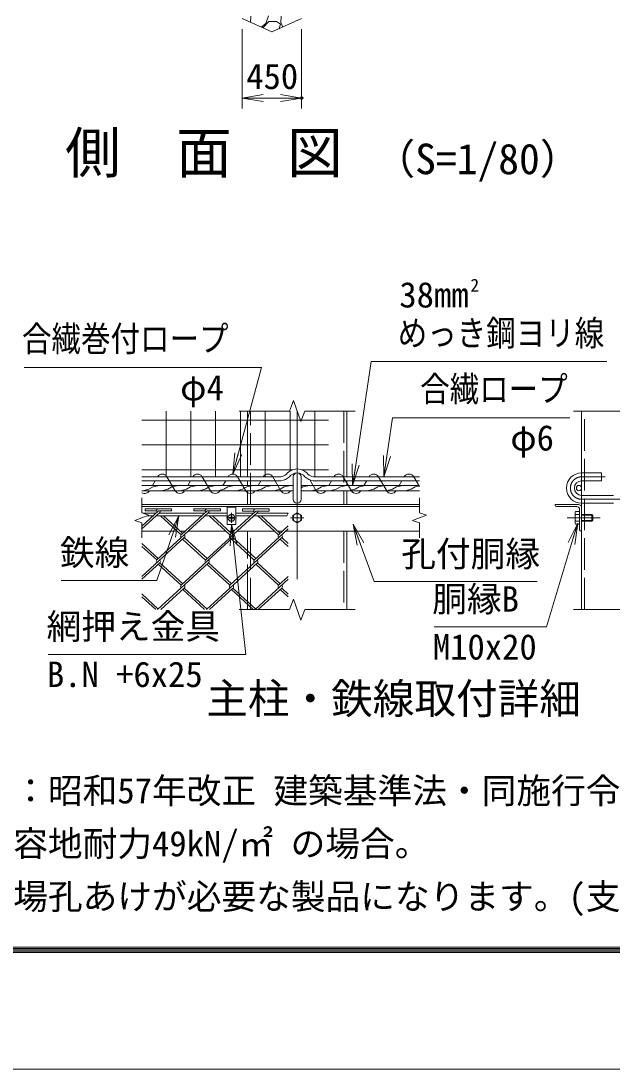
# Model space of a CAD drawing. Units: millimetres at full size; details may follow other scales. Extents: x -16800 to 16800, y -11880 to 11880.
# Drawn here: x 1090 to 5560, y -11880 to -3960 of the extents above; entities that cross this region are included whole.
import ezdxf
from ezdxf.enums import TextEntityAlignment as Align

# ---------------------------------------------------------------- set-up
doc = ezdxf.new("R2010")
doc.units = ezdxf.units.MM
doc.header["$LTSCALE"] = 40
doc.header["$PDMODE"] = 32
doc.header["$PDSIZE"] = 20
doc.linetypes.add('DASHED', pattern=[7.5, 6, -1.5])
doc.linetypes.add('USER1', pattern=[50.8, 31.75, -6.35, 6.35, -6.35])
for name, color, linetype, lineweight in [('0-0_D-STR1', 1, 'Continuous', 18), ('0-1_D-BMK', 2, 'USER1', 13), ('0-2_D-STR3', 3, 'Continuous', 13), ('0-3_D-STR4', 7, 'Continuous', 18), ('0-5_D-DCR-HCH', 7, 'Continuous', 13), ('0-6_D-STR-DIM', 7, 'Continuous', 13), ('0-7_0', 7, 'Continuous', 18), ('0-9_D-STR-TXT', 7, 'Continuous', 13), ('0-A_D-STR2', 7, 'Continuous', 13), ('0-B_D-TTL-TXT', 7, 'Continuous', 13), ('0-C_D-TTL', 7, 'Continuous', 18)]:
    doc.layers.add(name, color=color, linetype=linetype, lineweight=lineweight)
doc.layers.add('0-8_Defpoints', color=253, linetype='Continuous')
doc.styles.add('ＭＳ ゴシック', font='')
doc.styles.get('ＭＳ ゴシック').set_extended_font_data('MS Gothic')

# ---------------------------------------------------------------- blocks, each defined once
blk = doc.blocks.new('_Open')
at = {"layer": '0-7_0'}
blk.add_line((-40, 6.67), (0, 0), dxfattribs=at)
blk.add_lwpolyline([(-40, -6.67), (0, 0), (-40, 0)], dxfattribs=at)

msp = doc.modelspace()

# ---------------------------------------------------------------- linework, layer by layer
at = {"layer": '0-0_D-STR1'}
for p, q in [((2804.06, -7404.67), (2804.06, -6908.01)), ((3554.06, -6908.01), (3554.06, -7404.67)), ((5330.19, -6908.01), (5330.19, -8408.01)), ((2804.06, -7469.67), (2804.06, -7434.67)), ((3554.06, -7434.67), (3554.06, -7469.67)), ((2804.06, -7614.67), (2804.06, -7509.67)), ((3554.06, -7509.67), (3554.06, -7614.67)), ((2005.15, -7614.67), (4102.97, -7614.67)), ((2005.15, -7629.67), (4102.97, -7629.67)), ((5305.19, -7614.67), (5130.19, -7614.67)), ((5130.19, -7619.67), (5130.19, -7614.67)), ((5292.69, -7629.67), (5140.19, -7629.67)), ((5315.19, -7804.67), (5315.19, -7652.17)), ((2005.15, -7814.67), (2270.87, -7814.67)), ((2294.55, -7814.67), (2332.64, -7814.67)), ((2355.73, -7814.67), (2639.51, -7814.67)), ((2663.19, -7814.67), (2701.28, -7814.67)), ((2724.97, -7814.67), (3008.15, -7814.67)), ((2804.06, -8022.72), (2804.06, -7814.67)), ((3031.83, -7814.67), (3069.92, -7814.67)), ((3093.6, -7814.67), (4102.97, -7814.67)), ((3554.06, -7814.67), (3554.06, -8408.01)), ((5325.19, -7814.67), (5330.19, -7814.67)), ((2804.06, -8403.38), (2804.06, -8066.13))]:
    msp.add_line(p, q, dxfattribs=at)
at = {"layer": '0-0_D-STR1', "linetype": 'DASHED'}
for p, q in [((2826.56, -7614.67), (2826.56, -6908.01)), ((3531.56, -6908.01), (3531.56, -7614.67)), ((5352.69, -8408.01), (5352.69, -6908.01)), ((2826.56, -8408.01), (2826.56, -7814.67)), ((3531.56, -7814.67), (3531.56, -8408.01))]:
    msp.add_line(p, q, dxfattribs=at)
at = {"layer": '0-0_D-STR1'}
for centre, radius, start, end in [((5140.19, -7619.67), 10, 180, 270), ((5292.69, -7652.17), 22.5, 0, 90), ((5305.19, -7639.67), 25, 0, 90), ((5325.19, -7804.67), 10, 180, 270)]:
    msp.add_arc(centre, radius, start, end, dxfattribs=at)
at = {"layer": '0-1_D-BMK'}
for p, q in [((3179.06, -6908.01), (3179.06, -8408.01)), ((5507.59, -7404.67), (5330.19, -7404.67)), ((5330.19, -7574.67), (6255.2, -7574.67)), ((2682.24, -7677.47), (2682.24, -7751.87)), ((2645.04, -7714.67), (2719.44, -7714.67)), ((3129.06, -7714.67), (3229.06, -7714.67)), ((5469.7, -7714.67), (5219.7, -7714.67))]:
    msp.add_line(p, q, dxfattribs=at)
msp.add_arc((5330.19, -7489.67), 85, 90, 270, dxfattribs=at)
at = {"layer": '0-2_D-STR3'}
for p, q in [((3055.52, -7404.67), (2005.15, -7404.67)), ((3057.62, -7434.67), (2005.15, -7434.67)), ((3149.06, -7574.67), (3149.06, -7404.67)), ((3209.06, -7574.67), (3209.06, -7404.67)), ((3300.5, -7434.67), (4102.97, -7434.67)), ((3302.59, -7404.67), (4102.97, -7404.67)), ((2005.15, -7469.67), (3149.06, -7469.67)), ((2005.15, -7509.67), (3149.06, -7509.67)), ((3209.06, -7469.67), (4102.97, -7469.67)), ((3209.06, -7509.67), (4102.97, -7509.67)), ((2111.33, -7679.67), (2014.71, -7679.67)), ((2479.97, -7679.67), (2134.42, -7679.67)), ((2503.06, -7679.67), (2649.74, -7679.67)), ((2649.74, -7764.67), (2649.74, -7634.67)), ((2714.74, -7679.67), (2848.61, -7679.67)), ((2872.29, -7679.67), (3111.99, -7679.67)), ((3146.56, -7695.91), (3179.06, -7677.15)), ((3179.06, -7677.15), (3211.56, -7695.91)), ((5280.19, -7673.42), (5284.71, -7665.6)), ((5280.19, -7673.42), (5280.19, -7755.92)), ((5284.71, -7665.6), (5315.19, -7665.6)), ((5315.19, -7665.6), (5315.19, -7763.75)), ((2089.51, -7699.67), (2046.36, -7699.67)), ((2458.14, -7699.67), (2112.6, -7699.67)), ((2481.24, -7699.67), (2649.74, -7699.67)), ((2673.09, -7712.71), (2665.49, -7712.84)), ((2665.49, -7712.84), (2665.49, -7716.5)), ((2665.49, -7712.84), (2665.49, -7716.5)), ((2673.09, -7716.64), (2665.49, -7716.5)), ((2677.73, -7710.35), (2673.09, -7712.71)), ((2677.73, -7719), (2673.09, -7716.64)), ((2677.82, -7710.26), (2680.27, -7705.65)), ((2677.82, -7719.09), (2680.27, -7723.7)), ((2680.41, -7697.92), (2680.27, -7705.65)), ((2680.41, -7731.42), (2680.27, -7723.7)), ((2680.28, -7697.92), (2684.07, -7697.92)), ((2680.41, -7731.42), (2684.07, -7731.42)), ((2684.07, -7697.92), (2684.2, -7705.65)), ((2684.07, -7731.42), (2684.2, -7723.7)), ((2686.65, -7710.26), (2684.2, -7705.65)), ((2686.65, -7719.09), (2684.2, -7723.7)), ((2686.74, -7710.35), (2691.38, -7712.71)), ((2686.74, -7719), (2691.38, -7716.64)), ((2691.38, -7716.64), (2698.99, -7716.5)), ((2714.74, -7699.67), (2826.78, -7699.67)), ((2850.47, -7699.67), (3100.44, -7699.67)), ((3146.56, -7733.44), (3146.56, -7695.91)), ((3179.06, -7752.2), (3146.56, -7733.44)), ((3211.56, -7733.44), (3179.06, -7752.2)), ((3211.56, -7695.91), (3211.56, -7733.44)), ((5280.19, -7755.92), (5284.71, -7763.75)), ((5284.71, -7690.14), (5315.19, -7690.14)), ((5284.71, -7739.21), (5315.19, -7739.21)), ((5330.19, -7689.67), (5407.69, -7689.67)), ((5330.19, -7694.17), (5412.19, -7694.17)), ((5330.19, -7735.17), (5412.19, -7735.17)), ((5330.19, -7739.67), (5407.69, -7739.67)), ((5407.69, -7689.67), (5415.19, -7697.17)), ((5415.19, -7697.17), (5415.19, -7732.17)), ((2714.74, -7764.67), (2649.74, -7764.67)), ((5284.71, -7763.75), (5315.19, -7763.75))]:
    msp.add_line(p, q, dxfattribs=at)
at = {"layer": '0-2_D-STR3', "color": 4}
for p, q in [((2105.93, -7434.67), (2085.21, -7469.67)), ((2194.77, -7404.67), (2256.95, -7509.67)), ((2372.44, -7434.67), (2351.71, -7469.67)), ((2461.28, -7404.67), (2523.46, -7509.67)), ((2638.95, -7434.67), (2618.22, -7469.67)), ((2727.79, -7404.67), (2789.97, -7509.67)), ((2905.45, -7434.67), (2884.73, -7469.67)), ((2994.3, -7404.67), (3056.47, -7509.67)), ((3274.66, -7428.08), (3322.98, -7509.67)), ((3438.47, -7434.67), (3417.74, -7469.67)), ((3527.31, -7404.67), (3589.49, -7509.67)), ((3704.98, -7434.67), (3684.25, -7469.67)), ((3793.82, -7404.67), (3855.99, -7509.67)), ((3971.48, -7434.67), (3950.76, -7469.67)), ((4060.32, -7404.67), (4102.97, -7476.68))]:
    msp.add_line(p, q, dxfattribs=at)
at = {"layer": '0-2_D-STR3', "linetype": 'DASHED'}
for p, q in [((5330.19, -7374.67), (5480.19, -7374.67)), ((5330.19, -7434.67), (5480.19, -7434.67)), ((5480.19, -7374.67), (5480.19, -7434.67)), ((5330.19, -7544.67), (6080.19, -7544.67)), ((5330.19, -7604.67), (6080.19, -7604.67))]:
    msp.add_line(p, q, dxfattribs=at)
at = {"layer": '0-2_D-STR3'}
for points in [[(2139, -7469.67), (2088.99, -7481.24), (2058.32, -7498.95), (2012.3, -7509.67)], [(2280.66, -7469.67), (2230.64, -7481.24), (2199.97, -7498.95), (2153.95, -7509.67)], [(2422.31, -7469.67), (2372.29, -7481.24), (2341.62, -7498.95), (2295.61, -7509.67)], [(2563.96, -7469.67), (2513.95, -7481.24), (2483.28, -7498.95), (2437.26, -7509.67)], [(2705.62, -7469.67), (2655.6, -7481.24), (2624.93, -7498.95), (2578.91, -7509.67)], [(2847.27, -7469.67), (2797.25, -7481.24), (2766.58, -7498.95), (2720.57, -7509.67)], [(2988.92, -7469.67), (2938.91, -7481.24), (2908.24, -7498.95), (2862.22, -7509.67)], [(3130.57, -7469.67), (3080.56, -7481.24), (3049.89, -7498.95), (3003.87, -7509.67)], [(3272.23, -7469.67), (3222.21, -7481.24), (3209.06, -7488.83)], [(3413.88, -7469.67), (3363.86, -7481.24), (3333.19, -7498.95), (3287.18, -7509.67)], [(3555.53, -7469.67), (3505.52, -7481.24), (3474.85, -7498.95), (3428.83, -7509.67)], [(3697.19, -7469.67), (3647.17, -7481.24), (3616.5, -7498.95), (3570.48, -7509.67)], [(3838.84, -7469.67), (3788.82, -7481.24), (3758.15, -7498.95), (3712.14, -7509.67)], [(3980.49, -7469.67), (3930.48, -7481.24), (3899.81, -7498.95), (3853.79, -7509.67)], [(4102.97, -7474.11), (4072.13, -7481.24), (4041.46, -7498.95), (3995.44, -7509.67)], [(2649.74, -7634.67), (2714.74, -7634.67), (2714.74, -7764.67)], [(2691.38, -7712.71), (2698.99, -7712.84), (2698.99, -7716.5)], [(5407.69, -7689.67), (5407.69, -7739.67), (5415.19, -7732.17)]]:
    msp.add_lwpolyline(points, dxfattribs=at)
for centre, radius in [((5310.19, -7489.67), 20), ((2682.24, -7714.67), 26.25), ((3179.06, -7714.67), 31.25)]:
    msp.add_circle(centre, radius, dxfattribs=at)
for centre, radius, start, end in [((3185.26, -7459.73), 115.29, 93.08535, 138.90015), ((3172.85, -7459.73), 115.29, 41.09985, 86.91465), ((3043.33, -7324.77), 80.82, 278.67529, 312.93489), ((3043.33, -7324.77), 110.82, 277.40669, 313.86669), ((3185.26, -7459.73), 85.29, 94.1723, 139.7895), ((3179.06, -7404.67), 30, 0, 180), ((3172.85, -7459.73), 85.29, 40.2105, 85.8277), ((3314.78, -7324.77), 110.82, 226.13331, 262.59331), ((3314.78, -7324.77), 80.82, 227.06511, 261.32471), ((5330.19, -7489.67), 115, 90, 270), ((5330.19, -7489.67), 55, 90, 270), ((3179.06, -7574.67), 30, 180, 0), ((5302.64, -7677.87), 21.72, 145.61575, 214.38425), ((5362.12, -7714.67), 81.2, 162.41205, 197.58795), ((5302.64, -7751.48), 21.72, 145.61575, 214.38425)]:
    msp.add_arc(centre, radius, start, end, dxfattribs=at)
at = {"layer": '0-2_D-STR3', "color": 4}
for centre, start, end in [((2159.24, -7424.32), 28.93798, 151.06202), ((2425.74, -7424.32), 28.93798, 151.06202), ((2692.25, -7424.32), 28.93798, 151.06202), ((2958.76, -7424.32), 28.93798, 151.06202), ((3491.77, -7424.32), 28.93798, 151.06202), ((3758.28, -7424.32), 28.93798, 151.06202), ((4024.79, -7424.32), 28.93798, 151.06202), ((2025.98, -7490.02), 239.13307, 331.06202), ((2292.49, -7490.02), 208.93798, 331.06202), ((2559, -7490.02), 208.93798, 331.06202), ((2825.5, -7490.02), 208.93798, 331.06202), ((3092.01, -7490.02), 208.93798, 331.06202), ((3358.52, -7490.02), 208.93798, 331.06202), ((3625.03, -7490.02), 208.93798, 331.06202), ((3891.53, -7490.02), 208.93798, 331.06202)]:
    msp.add_arc(centre, 40.61, start, end, dxfattribs=at)
at = {"layer": '0-3_D-STR4'}
msp.add_lwpolyline([(2763.09, -3942.48), (2988.09, -4042.48), (3213.09, -3942.48)], dxfattribs=at)
at = {"layer": '0-5_D-DCR-HCH'}
for p, q in [((2827.9, -3922.93), (2825.65, -3970.28)), ((2942.9, -3978.13), (2961.3, -3920.63)), ((3057.9, -3922.93), (3055.6, -3971.23)), ((2906.54, -4006.23), (2942.9, -3978.13)), ((2922.2, -4010.33), (2963.6, -3964.33)), ((2924.46, -4014.2), (2922.2, -4010.33)), ((2963.6, -3964.33), (3023.4, -3964.33)), ((3023.4, -3964.33), (3053.3, -3985.03)), ((3044.1, -4017.23), (3039.68, -4019.55)), ((3053.3, -3985.03), (3044.1, -4017.23)), ((3055.6, -3971.23), (3070.23, -4005.97)), ((2989.16, -4042), (2986.55, -4041.79))]:
    msp.add_line(p, q, dxfattribs=at)
at = {"layer": '0-6_D-STR-DIM'}
for p, q in [((2763.09, -4022.48), (2763.09, -4622.48)), ((3213.09, -4022.48), (3213.09, -4622.48)), ((2763.09, -4542.48), (3213.09, -4542.48)), ((3150.2, -6828.72), (3121.34, -6908.01)), ((3207.92, -6987.29), (3150.2, -6828.72)), ((2741.56, -6908.01), (3121.34, -6908.01)), ((3236.77, -6908.01), (3207.92, -6987.29)), ((3236.77, -6908.01), (3616.56, -6908.01)), ((5267.69, -6908.01), (5647.48, -6908.01)), ((2005.15, -7564.67), (2005.15, -7676.19)), ((4102.97, -7564.67), (4102.97, -7676.19)), ((3111.99, -7679.67), (3100.44, -7699.67)), ((2005.15, -7753.15), (2005.15, -7864.67)), ((4102.97, -7753.15), (4102.97, -7864.67)), ((3150.2, -8328.72), (3121.34, -8408.01)), ((3207.92, -8487.29), (3150.2, -8328.72)), ((2741.56, -8408.01), (3121.34, -8408.01)), ((3236.77, -8408.01), (3207.92, -8487.29)), ((3236.77, -8408.01), (3616.56, -8408.01)), ((5267.69, -8408.01), (5647.48, -8408.01))]:
    msp.add_line(p, q, dxfattribs=at)
for points in [[(2005.15, -7753.15), (1952.29, -7733.91), (2058.01, -7695.43), (2005.15, -7676.19)], [(4102.97, -7753.15), (4050.11, -7733.91), (4155.82, -7695.43), (4102.97, -7676.19)]]:
    msp.add_lwpolyline(points, dxfattribs=at)
at = {"layer": '0-8_Defpoints'}
msp.add_point((3213.09, -4542.48), dxfattribs=at)
at = {"layer": '0-9_D-STR-TXT'}
for points in [[(5520.25, -6533.8), (3738.89, -6533.8), (3598.93, -7467.7)], [(1113.8, -6578.61), (2908.36, -6578.61), (2692.77, -7381.78)], [(5240.24, -6958.46), (3900.5, -6958.46), (3833.93, -7402.7)], [(1394.09, -8188.52), (2117.59, -8188.52), (2284.72, -7701.57)], [(4214.51, -8537.78), (5064.91, -8537.78), (5299.64, -7756.77)], [(1296.05, -8746.17), (2792.13, -8746.17), (2682.46, -7766.66)], [(4994.6, -8196.47), (3761.46, -8196.47), (3602.26, -7764.73)]]:
    msp.add_lwpolyline(points, dxfattribs=at)
at = {"layer": '0-A_D-STR2'}
for p, q in [((2187.83, -6908.01), (2187.83, -7404.67)), ((2375.33, -6908.01), (2375.33, -7404.67)), ((2562.83, -6908.01), (2562.83, -7404.67)), ((2750.33, -6908.01), (2750.33, -7404.67)), ((2937.83, -6908.01), (2937.83, -7404.67)), ((3125.33, -6908.01), (3125.33, -7361.25)), ((3312.83, -6908.01), (3312.83, -7404.67)), ((2005.15, -6975.94), (3414.96, -6975.94)), ((2005.15, -7163.44), (3414.96, -7163.44)), ((2005.15, -7350.94), (3147.11, -7350.94)), ((3211, -7350.94), (3414.96, -7350.94)), ((2129.55, -7662.98), (2005.15, -7776.97)), ((2140.83, -7673.81), (2005.15, -7798.13)), ((2029.55, -7646.98), (2229.55, -7646.98)), ((2029.55, -7662.98), (2029.55, -7646.98)), ((2029.55, -7662.98), (2113.49, -7662.98)), ((2509.46, -7673.81), (2117.17, -8033.28)), ((2147.23, -7679.67), (2140.83, -7673.81)), ((2498.19, -7662.98), (2301.76, -7842.98)), ((2398.19, -7646.98), (2598.19, -7646.98)), ((2398.19, -7662.98), (2398.19, -7646.98)), ((2398.19, -7662.98), (2482.13, -7662.98)), ((2878.4, -7674.08), (2486.08, -8033.57)), ((2515.87, -7679.67), (2509.46, -7673.81)), ((2866.56, -7663.23), (2670.4, -7842.98)), ((2766.56, -7647.23), (2966.56, -7647.23)), ((2766.56, -7663.23), (2766.56, -7647.23)), ((2766.56, -7663.23), (2850.5, -7663.23)), ((2866.56, -7663.23), (2966.56, -7663.23)), ((2884.5, -7679.67), (2878.4, -7674.08)), ((2966.56, -7663.23), (2966.56, -7647.23)), ((2301.76, -7842.98), (2145.37, -7699.67)), ((2313.6, -7832.13), (2169.05, -7699.67)), ((2670.4, -7842.98), (2514.01, -7699.67)), ((2682.24, -7832.13), (2537.69, -7699.67)), ((3039.03, -7842.98), (2882.65, -7699.67)), ((3050.88, -7832.13), (2906.33, -7699.67)), ((3111.99, -7797.83), (2854.72, -8033.57)), ((3111.99, -7776.12), (3039.03, -7842.98)), ((2325.14, -7864.41), (2005.15, -8157.63)), ((2129.01, -8022.43), (2005.15, -7908.93)), ((2693.78, -7864.41), (2301.49, -8223.88)), ((2486.08, -8033.57), (2313.3, -7875.26)), ((2497.92, -8022.72), (2325.14, -7864.41)), ((3062.42, -7864.41), (2670.1, -8223.9)), ((2854.72, -8033.57), (2681.94, -7875.26)), ((2866.56, -8022.72), (2693.78, -7864.41)), ((3111.99, -7931.53), (3050.58, -7875.26)), ((3111.99, -7909.83), (3062.42, -7864.41)), ((2117.17, -8033.28), (2005.15, -7930.63)), ((2140.85, -8054.98), (2005.15, -8179.33)), ((2509.46, -8055.01), (2124.23, -8408.01)), ((2301.49, -8223.88), (2129.01, -8065.83)), ((2313.33, -8213.02), (2140.85, -8054.98)), ((2878.1, -8055.01), (2492.87, -8408.01)), ((2670.1, -8223.9), (2498.65, -8066.8)), ((2681.94, -8213.05), (2509.46, -8055.01)), ((3039.03, -8224.17), (2866.26, -8065.86)), ((3050.88, -8213.32), (2878.1, -8055.01)), ((3111.99, -8157.32), (3039.03, -8224.17)), ((3111.99, -8178.48), (2861.51, -8408.01)), ((2129.01, -8403.62), (2005.15, -8290.12)), ((2110.11, -8408.01), (2005.15, -8311.83)), ((2325.17, -8245.58), (2147.91, -8408.01)), ((2478.75, -8408.01), (2313.33, -8256.43)), ((2497.65, -8403.62), (2325.17, -8245.58)), ((2693.78, -8245.6), (2516.55, -8408.01)), ((2847.33, -8408.01), (2681.94, -8256.45)), ((2866.26, -8403.65), (2693.78, -8245.6)), ((3062.42, -8245.6), (2885.19, -8408.01)), ((3111.99, -8312.73), (3050.58, -8256.45)), ((3111.99, -8291.03), (3062.42, -8245.6))]:
    msp.add_line(p, q, dxfattribs=at)
for points in [[(2129.55, -7662.98), (2229.55, -7662.98), (2229.55, -7646.98)], [(2498.19, -7662.98), (2598.19, -7662.98), (2598.19, -7646.98)]]:
    msp.add_lwpolyline(points, dxfattribs=at)
for centre, start, end in [((2129.55, -7662.98), 85, 222.5), ((2129.28, -7663.23), 317.5, 0.89905), ((2498.19, -7662.98), 85, 222.5), ((2497.92, -7663.23), 317.5, 0.89905), ((2866.56, -7663.23), 95, 222.5), ((2866.56, -7663.23), 317.5, 0), ((2313.6, -7853.83), 137.5, 222.5), ((2313.6, -7853.83), 317.5, 42.5), ((2682.24, -7853.83), 137.5, 222.5), ((2682.24, -7853.83), 317.5, 42.5), ((3050.88, -7853.83), 137.5, 222.5), ((3050.88, -7853.83), 317.5, 42.5), ((2129.28, -8044.43), 137.5, 222.5), ((2129.28, -8044.43), 317.5, 42.5), ((2497.92, -8044.43), 137.5, 222.5), ((2497.92, -8044.43), 317.5, 42.5), ((2866.56, -8044.43), 137.5, 222.5), ((2866.56, -8044.43), 317.5, 42.5), ((2313.6, -8235.02), 137.5, 222.5), ((2313.6, -8235.02), 317.5, 42.5), ((2682.24, -8235.02), 137.5, 222.5), ((2682.24, -8235.02), 317.5, 42.5), ((3050.88, -8235.02), 137.5, 222.5), ((3050.88, -8235.02), 317.5, 42.5)]:
    msp.add_arc(centre, 16.06, start, end, dxfattribs=at)
at = {"layer": '0-C_D-TTL', "color": 2}
msp.add_lwpolyline([(-16800, 11880), (16800, 11880), (16800, -11880), (-16800, -11880)], close=True, dxfattribs=at)
at = {"layer": '0-C_D-TTL'}
for points in [[(-15720, 11000), (15720, 11000), (15720, -11000), (-15720, -11000)], [(-15710, 10990), (15710, 10990), (15710, -10990), (-15710, -10990)], [(-15700, 10980), (15700, 10980), (15700, -10980), (-15700, -10980)], [(-15690, 10970), (15690, 10970), (15690, -10970), (-15690, -10970)], [(-15680, 10960), (15680, 10960), (15680, -10960), (-15680, -10960)]]:
    msp.add_lwpolyline(points, close=True, dxfattribs=at)

# ---------------------------------------------------------------- block references
at = {"layer": '0-6_D-STR-DIM', "xscale": 4, "yscale": 4, "rotation": 180}
msp.add_blockref('_Open', (2763.09, -4542.48), dxfattribs=at)
at = {"layer": '0-6_D-STR-DIM', "xscale": 4, "yscale": 4}
msp.add_blockref('_Open', (3213.09, -4542.48), dxfattribs=at)
at = {"layer": '0-9_D-STR-TXT', "xscale": 4, "yscale": 4}
for p, rotation in [((2692.25, -7383.71), 254.97436), ((3833.63, -7404.67), 261.47698), ((3598.64, -7469.67), 261.47698), ((2285.37, -7699.67), 71.05648), ((2682.24, -7764.67), 96.38871), ((3601.57, -7762.85), 110.24163), ((5300.21, -7754.86), 73.27226)]:
    msp.add_blockref('_Open', p, dxfattribs=dict(at, rotation=rotation))

# ---------------------------------------------------------------- texts
at = {"layer": '0-6_D-STR-DIM', "style": 'ＭＳ ゴシック'}
msp.add_text('450', height=192.4, dxfattribs=at).set_placement((2794.08, -4532.09), align=Align.BOTTOM_LEFT)
at = {"layer": '0-9_D-STR-TXT', "style": 'ＭＳ ゴシック'}
for s, height, p in [('38mm', 192.4, (3951.72, -6182.86)), ('2', 96.19, (4489.36, -6033.15)), ('φ4', 192.4, (2294.52, -6884.24)), ('φ6', 192.4, (4791.11, -7264.09)), ('鉄線', 192.4, (1384.96, -8131.07)), ('孔付胴縁', 192.4, (3966.17, -8140.54)), ('胴縁B', 192.4, (4200.3, -8481.85)), ('網押え金具', 192.4, (1283.87, -8689.23)), ('M10x20', 192.4, (4205.39, -8843.4)), ('B.N +6x25', 192.4, (1286.74, -9050.99))]:
    msp.add_text(s, height=height, dxfattribs=at).set_placement(p, align=Align.BOTTOM_LEFT)
at = {"layer": '0-9_D-STR-TXT', "style": 'ＭＳ ゴシック', "width": 0.85}
for s, p in [('合繊巻付ロープ', (1098.58, -6514.57)), ('めっき鋼ヨリ線', (3939.54, -6472.29)), ('合繊ロープ', (4109.28, -6894.42))]:
    msp.add_text(s, height=192.4, dxfattribs=at).set_placement(p, align=Align.BOTTOM_LEFT)
at = {"layer": '0-B_D-TTL-TXT', "style": 'ＭＳ ゴシック'}
for s, height, p in [('側\u3000面\u3000図', 307.9, (1424.21, -5201.69)), ('（S=1/80）', 230.8, (3756.9, -5186.89)), ('主柱・鉄線取付詳細', 230.8, (2491.55, -9265.15)), ('（設計条件）風荷重：昭和57年改正 建築基準法・同施行令に基づく風圧力に準拠。', 192.4, (-1329.8, -9930.34)), ('（基礎条件）長期許容地耐力49kN/㎡ の場合。', 192.4, (-1329.8, -10330.34)), ('※本製品は胴縁に現場孔あけが必要な製品になります。(支柱取付部)', 192.4, (-1329.8, -10730.34))]:
    msp.add_text(s, height=height, dxfattribs=at).set_placement(p, align=Align.BOTTOM_LEFT)

doc.saveas('drawing.dxf')
